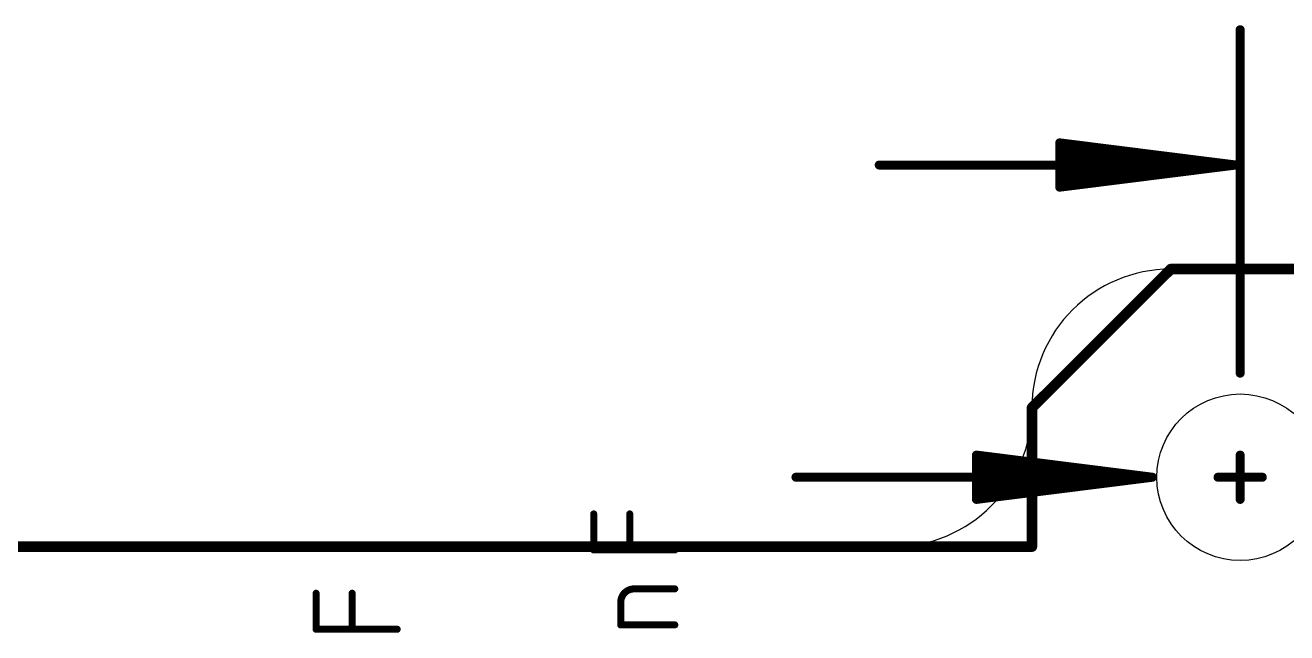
# Model space of a CAD drawing. Extents: x -6 to 135, y -6 to 36.
# Drawn here: x 106.5 to 124.67, y 24.76 to 33.52 of the extents above; entities that cross this region are included whole.
import ezdxf

# ---------------------------------------------------------------- set-up
doc = ezdxf.new("R2010")
doc.units = 0
for name, color, linetype in [('1', 12, 'CONTINUOUS'), ('16', 132, 'CONTINUOUS'), ('20', 31, 'CONTINUOUS'), ('27', 253, 'CONTINUOUS'), ('47', 253, 'CONTINUOUS')]:
    doc.layers.add(name, color=color, linetype=linetype)

msp = doc.modelspace()

# ---------------------------------------------------------------- linework, layer by layer
at = {"layer": '1', "const_width": 0.1524}
for points in [[(123, 30), (121, 28)], [(125, 30), (123, 30)], [(121, 28), (121, 26)], [(121, 26), (30, 26)]]:
    msp.add_lwpolyline(points, dxfattribs=at)
at = {"layer": '1', "const_width": 0.0762}
for points in [[(123, 30.0381, 1), (123, 29.9619)], [(123.0269, 29.9731, 1), (122.9731, 30.0269)], [(121.0381, 28, 1), (120.9619, 28)], [(120.9731, 28.0269, 1), (121.0269, 27.9731)], [(120.9619, 26, 1), (121.0381, 26)], [(121, 25.9619, 1), (121, 26.0381)]]:
    msp.add_lwpolyline(points, format="xyb", dxfattribs=at)
at = {"layer": '16', "const_width": 0.1524}
for points in [[(123, 30), (121, 28)], [(125, 30), (123, 30)], [(121, 28), (121, 26)], [(121, 26), (30, 26)]]:
    msp.add_lwpolyline(points, dxfattribs=at)
at = {"layer": '16', "const_width": 0.0762}
for points in [[(123, 30.0381, 1), (123, 29.9619)], [(123.0269, 29.9731, 1), (122.9731, 30.0269)], [(121.0381, 28, 1), (120.9619, 28)], [(120.9731, 28.0269, 1), (121.0269, 27.9731)], [(120.9619, 26, 1), (121.0381, 26)], [(121, 25.9619, 1), (121, 26.0381)]]:
    msp.add_lwpolyline(points, format="xyb", dxfattribs=at)
at = {"layer": '20'}
for p, q in [((125, 30), (123, 30)), ((119, 26), (32, 26))]:
    msp.add_line(p, q, dxfattribs=at)
msp.add_circle((124, 27), 1.2, dxfattribs=at)
for centre, start, end in [((123, 28), 90, 180), ((119, 28), 270, 0)]:
    msp.add_arc(centre, 2, start, end, dxfattribs=at)
at = {"layer": '27', "const_width": 0.1016}
for points in [[(114.6858, 25.952), (114.6858, 26.4712)], [(115.2051, 25.952), (115.2051, 26.4712)], [(115.8542, 25.952), (114.6858, 25.952)], [(110.6858, 24.809), (110.6858, 25.3282)], [(111.2051, 24.809), (111.2051, 25.3282)], [(115.27, 25.3909), (115.8542, 25.3909)], [(115.0753, 24.8716), (115.0753, 25.1962)], [(115.8542, 24.8716), (115.0753, 24.8716)], [(111.8542, 24.809), (110.6858, 24.809)]]:
    msp.add_lwpolyline(points, dxfattribs=at)
at = {"layer": '27'}
for points, const_width in [([(114.7112, 26.4712, 1), (114.6604, 26.4712)], 0.0508), ([(115.2305, 26.4712, 1), (115.1797, 26.4712)], 0.0508), ([(114.6858, 25.9774, 1), (114.6858, 25.9265)], 0.0508), ([(115.8542, 25.9265, 1), (115.8542, 25.9774)], 0.0508), ([(114.6604, 25.952, 1), (114.7112, 25.952)], 0.0508), ([(115.1797, 25.952, 1), (115.2305, 25.952)], 0.0508), ([(110.7112, 25.3282, 1), (110.6604, 25.3282)], 0.0508), ([(111.2305, 25.3282, 1), (111.1797, 25.3282)], 0.0508), ([(115.27, 25.3909, 0.4142), (115.0753, 25.1962)], 0.1016), ([(115.27, 25.4163, 1), (115.27, 25.3655)], 0.0508), ([(115.27, 25.3655, 1), (115.27, 25.4163)], 0.0508), ([(115.8542, 25.3655, 1), (115.8542, 25.4163)], 0.0508), ([(115.1007, 25.1962, 1), (115.0499, 25.1962)], 0.0508), ([(115.0499, 25.1962, 1), (115.1007, 25.1962)], 0.0508), ([(115.0753, 24.897, 1), (115.0753, 24.8462)], 0.0508), ([(115.8542, 24.8462, 1), (115.8542, 24.897)], 0.0508), ([(110.6858, 24.8344, 1), (110.6858, 24.7836)], 0.0508), ([(110.6604, 24.809, 1), (110.7112, 24.809)], 0.0508), ([(111.1797, 24.809, 1), (111.2305, 24.809)], 0.0508), ([(111.8542, 24.7836, 1), (111.8542, 24.8344)], 0.0508), ([(115.0499, 24.8716, 1), (115.1007, 24.8716)], 0.0508)]:
    msp.add_lwpolyline(points, format="xyb", dxfattribs=dict(at, const_width=const_width))
at = {"layer": '47', "const_width": 0.13}
for points in [[(124, 28.5), (124, 33.45)], [(123.935, 31.5), (121.4, 31.8192)], [(121.4, 31.8192), (121.4, 31.1808)], [(123.935, 31.5), (121.4, 31.76)], [(123.935, 31.5), (121.4, 31.63)], [(123.935, 31.5), (118.8, 31.5)], [(121.4, 31.1808), (123.935, 31.5)], [(121.4, 31.37), (123.935, 31.5)], [(121.4, 31.24), (123.935, 31.5)], [(122.735, 27), (120.2, 27.3192)], [(120.2, 27.3192), (120.2, 26.6808)], [(122.735, 27), (120.2, 27.26)], [(124, 26.6808), (124, 27.3192)], [(122.735, 27), (120.2, 27.13)], [(122.735, 27), (117.6, 27)], [(120.2, 26.6808), (122.735, 27)], [(120.2, 26.87), (122.735, 27)], [(120.2, 26.74), (122.735, 27)], [(123.6808, 27), (124.3192, 27)]]:
    msp.add_lwpolyline(points, dxfattribs=at)
at = {"layer": '47', "const_width": 0.065}
for points in [[(124.0325, 33.45, 1), (123.9675, 33.45)], [(121.4041, 31.8515, 1), (121.3959, 31.787)], [(121.4325, 31.8192, 1), (121.3675, 31.8192)], [(121.4033, 31.7923, 1), (121.3967, 31.7277)], [(121.4017, 31.6625, 1), (121.3983, 31.5975)], [(118.8, 31.5325, 1), (118.8, 31.4675)], [(123.9391, 31.4678, 1), (123.9309, 31.5322)], [(123.9309, 31.4678, 1), (123.9391, 31.5322)], [(123.9383, 31.4677, 1), (123.9317, 31.5323)], [(123.9317, 31.4677, 1), (123.9383, 31.5323)], [(123.9333, 31.4675, 1), (123.9367, 31.5325)], [(123.9367, 31.4675, 1), (123.9333, 31.5325)], [(123.935, 31.4675, 1), (123.935, 31.5325)], [(121.3983, 31.4025, 1), (121.4017, 31.3375)], [(121.3967, 31.2723, 1), (121.4033, 31.2077)], [(121.3959, 31.213, 1), (121.4041, 31.1485)], [(121.3675, 31.1808, 1), (121.4325, 31.1808)], [(123.9675, 28.5, 1), (124.0325, 28.5)], [(120.2041, 27.3515, 1), (120.1959, 27.287)], [(120.2325, 27.3192, 1), (120.1675, 27.3192)], [(120.2033, 27.2923, 1), (120.1967, 27.2277)], [(124.0325, 27.3192, 1), (123.9675, 27.3192)], [(120.2017, 27.1625, 1), (120.1983, 27.0975)], [(117.6, 27.0325, 1), (117.6, 26.9675)], [(120.1983, 26.9025, 1), (120.2017, 26.8375)], [(122.7391, 26.9678, 1), (122.7309, 27.0322)], [(122.7309, 26.9678, 1), (122.7391, 27.0322)], [(122.7383, 26.9677, 1), (122.7317, 27.0323)], [(122.7317, 26.9677, 1), (122.7383, 27.0323)], [(122.7333, 26.9675, 1), (122.7367, 27.0325)], [(122.7367, 26.9675, 1), (122.7333, 27.0325)], [(122.735, 26.9675, 1), (122.735, 27.0325)], [(123.6808, 27.0325, 1), (123.6808, 26.9675)], [(124.3192, 26.9675, 1), (124.3192, 27.0325)], [(120.1967, 26.7723, 1), (120.2033, 26.7077)], [(120.1959, 26.713, 1), (120.2041, 26.6485)], [(120.1675, 26.6808, 1), (120.2325, 26.6808)], [(123.9675, 26.6808, 1), (124.0325, 26.6808)]]:
    msp.add_lwpolyline(points, format="xyb", dxfattribs=at)

doc.saveas('drawing.dxf')
